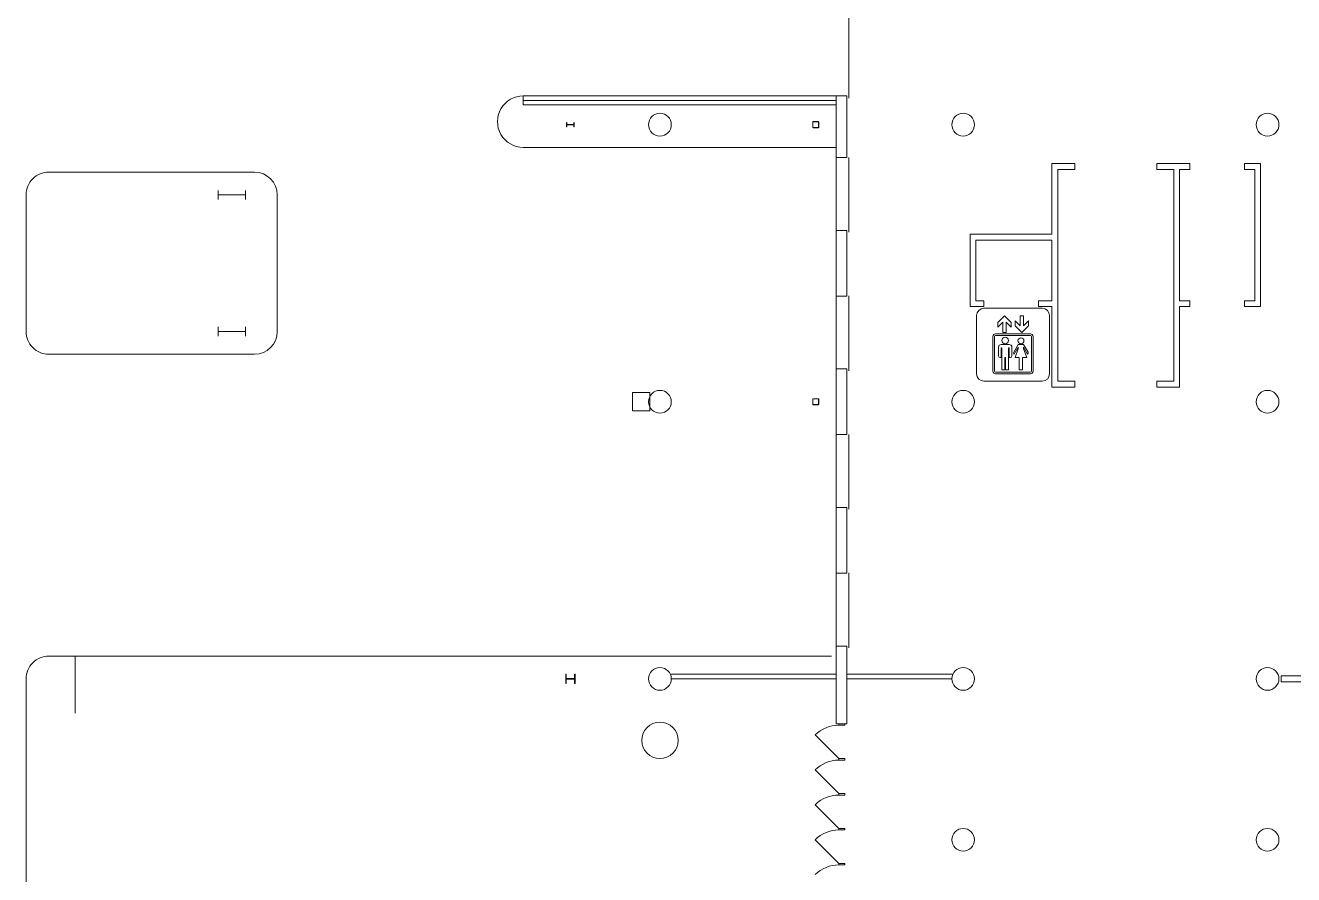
# Model space of a CAD drawing. Header units: inches. Extents: x -357 to 23496, y 116 to 10306.
# Drawn here: x -203 to 1468, y 4170 to 5289 of the extents above; entities that cross this region are included whole.
import ezdxf

# ---------------------------------------------------------------- set-up
doc = ezdxf.new("R2010")
doc.units = ezdxf.units.IN
doc.header["$MEASUREMENT"] = 0
for name, color, linetype, true_color in [('Building', 7, 'Continuous', 0xffffff), ('Columns', 7, 'Continuous', 0xffffff), ('Symbols', 7, 'Continuous', 0xffffff)]:
    doc.layers.add(name, color=color, linetype=linetype, true_color=true_color)

msp = doc.modelspace()

# ---------------------------------------------------------------- linework, layer by layer
at = {"layer": 'Building', "color": 18, "lineweight": 5, "true_color": 0x000000, "transparency": 33554687}
for points in [[(881.6, 5478), (881.6, 5192.6)], [(865, 5183.7), (452.7, 5183.7), (452.7, 5195.7), (879, 5195.7), (879, 5114.5), (865, 5114.5)], [(865, 5189.7), (452.7, 5189.7)], [(865, 4471), (879, 4471), (879, 4368.7), (865, 4368.7), (865, 5195.7)], [(842, 5161.1), (842, 5154.4), (842, 5154.3), (842, 5154.3), (842, 5154.3), (842, 5154.3), (842, 5154.3), (842, 5154.2), (842, 5154.2), (842, 5154.2), (842, 5154.2), (842, 5154.1), (842, 5154.1), (842, 5154.1), (842, 5154.1), (841.9, 5154.1), (841.9, 5154.1), (841.9, 5154), (841.9, 5154), (841.9, 5154), (841.9, 5154), (841.9, 5154), (841.9, 5153.9), (841.8, 5153.9), (841.8, 5153.9), (841.8, 5153.9), (841.8, 5153.9), (841.8, 5153.9), (841.8, 5153.9), (841.7, 5153.8), (841.7, 5153.8), (841.7, 5153.8), (841.7, 5153.8), (841.7, 5153.8), (841.6, 5153.8), (841.6, 5153.8), (841.6, 5153.8), (841.6, 5153.8), (841.6, 5153.8), (841.5, 5153.8), (841.5, 5153.8), (841.5, 5153.8), (841.5, 5153.7), (841.5, 5153.7), (841.4, 5153.7), (841.4, 5153.7), (841.4, 5153.7), (834.6, 5153.7), (834.6, 5153.7), (834.6, 5153.7), (834.6, 5153.7), (834.5, 5153.7), (834.5, 5153.8), (834.5, 5153.8), (834.5, 5153.8), (834.5, 5153.8), (834.4, 5153.8), (834.4, 5153.8), (834.4, 5153.8), (834.4, 5153.8), (834.4, 5153.8), (834.3, 5153.8), (834.3, 5153.8), (834.3, 5153.8), (834.3, 5153.8), (834.3, 5153.9), (834.3, 5153.9), (834.2, 5153.9), (834.2, 5153.9), (834.2, 5153.9), (834.2, 5153.9), (834.2, 5153.9), (834.2, 5154), (834.1, 5154), (834.1, 5154), (834.1, 5154), (834.1, 5154), (834.1, 5154.1), (834.1, 5154.1), (834.1, 5154.1), (834.1, 5154.1), (834.1, 5154.1), (834.1, 5154.1), (834, 5154.2), (834, 5154.2), (834, 5154.2), (834, 5154.2), (834, 5154.3), (834, 5154.3), (834, 5154.3), (834, 5154.3), (834, 5154.3), (834, 5154.4), (834, 5161.1), (834, 5161.1), (834, 5161.1), (834, 5161.2), (834, 5161.2), (834, 5161.2), (834, 5161.2), (834, 5161.2), (834, 5161.3), (834, 5161.3), (834, 5161.3), (834.1, 5161.3), (834.1, 5161.4), (834.1, 5161.4), (834.1, 5161.4), (834.1, 5161.4), (834.1, 5161.4), (834.1, 5161.4), (834.1, 5161.5), (834.1, 5161.5), (834.1, 5161.5), (834.2, 5161.5), (834.2, 5161.5), (834.2, 5161.6), (834.2, 5161.6), (834.2, 5161.6), (834.2, 5161.6), (834.3, 5161.6), (834.3, 5161.6), (834.3, 5161.6), (834.3, 5161.6), (834.3, 5161.7), (834.3, 5161.7), (834.4, 5161.7), (834.4, 5161.7), (834.4, 5161.7), (834.4, 5161.7), (834.4, 5161.7), (834.5, 5161.7), (834.5, 5161.7), (834.5, 5161.7), (834.5, 5161.7), (834.5, 5161.7), (834.6, 5161.7), (834.6, 5161.7), (834.6, 5161.7), (834.6, 5161.7), (841.4, 5161.7), (841.4, 5161.7), (841.4, 5161.7), (841.5, 5161.7), (841.5, 5161.7), (841.5, 5161.7), (841.5, 5161.7), (841.5, 5161.7), (841.6, 5161.7), (841.6, 5161.7), (841.6, 5161.7), (841.6, 5161.7), (841.6, 5161.7), (841.7, 5161.7), (841.7, 5161.7), (841.7, 5161.7), (841.7, 5161.6), (841.7, 5161.6), (841.8, 5161.6), (841.8, 5161.6), (841.8, 5161.6), (841.8, 5161.6), (841.8, 5161.6), (841.8, 5161.6), (841.9, 5161.5), (841.9, 5161.5), (841.9, 5161.5), (841.9, 5161.5), (841.9, 5161.5), (841.9, 5161.4), (841.9, 5161.4), (841.9, 5161.4), (842, 5161.4), (842, 5161.4), (842, 5161.4), (842, 5161.3), (842, 5161.3), (842, 5161.3), (842, 5161.3), (842, 5161.2), (842, 5161.2), (842, 5161.2), (842, 5161.2), (842, 5161.2), (842, 5161.1), (842, 5161.1), (842, 5161.1)], [(841.7, 5161.1), (841.7, 5154.4), (841.7, 5154.4), (841.7, 5154.3), (841.7, 5154.3), (841.7, 5154.3), (841.7, 5154.3), (841.7, 5154.3), (841.7, 5154.3), (841.7, 5154.3), (841.7, 5154.3), (841.7, 5154.3), (841.7, 5154.2), (841.7, 5154.2), (841.7, 5154.2), (841.7, 5154.2), (841.7, 5154.2), (841.7, 5154.2), (841.6, 5154.2), (841.6, 5154.2), (841.6, 5154.2), (841.6, 5154.2), (841.6, 5154.2), (841.6, 5154.1), (841.6, 5154.1), (841.6, 5154.1), (841.6, 5154.1), (841.6, 5154.1), (841.6, 5154.1), (841.6, 5154.1), (841.6, 5154.1), (841.5, 5154.1), (841.5, 5154.1), (841.5, 5154.1), (841.5, 5154.1), (841.5, 5154.1), (841.5, 5154.1), (841.5, 5154.1), (841.5, 5154.1), (841.5, 5154.1), (841.5, 5154.1), (841.4, 5154.1), (841.4, 5154.1), (841.4, 5154.1), (841.4, 5154.1), (841.4, 5154.1), (841.4, 5154.1), (834.6, 5154.1), (834.6, 5154.1), (834.6, 5154.1), (834.6, 5154.1), (834.6, 5154.1), (834.6, 5154.1), (834.6, 5154.1), (834.6, 5154.1), (834.6, 5154.1), (834.5, 5154.1), (834.5, 5154.1), (834.5, 5154.1), (834.5, 5154.1), (834.5, 5154.1), (834.5, 5154.1), (834.5, 5154.1), (834.5, 5154.1), (834.5, 5154.1), (834.5, 5154.1), (834.4, 5154.1), (834.4, 5154.1), (834.4, 5154.1), (834.4, 5154.1), (834.4, 5154.1), (834.4, 5154.2), (834.4, 5154.2), (834.4, 5154.2), (834.4, 5154.2), (834.4, 5154.2), (834.4, 5154.2), (834.4, 5154.2), (834.4, 5154.2), (834.4, 5154.2), (834.4, 5154.2), (834.3, 5154.2), (834.3, 5154.3), (834.3, 5154.3), (834.3, 5154.3), (834.3, 5154.3), (834.3, 5154.3), (834.3, 5154.3), (834.3, 5154.3), (834.3, 5154.3), (834.3, 5154.3), (834.3, 5154.4), (834.3, 5154.4), (834.3, 5161.1), (834.3, 5161.1), (834.3, 5161.1), (834.3, 5161.1), (834.3, 5161.2), (834.3, 5161.2), (834.3, 5161.2), (834.3, 5161.2), (834.3, 5161.2), (834.3, 5161.2), (834.3, 5161.2), (834.3, 5161.2), (834.3, 5161.2), (834.4, 5161.2), (834.4, 5161.3), (834.4, 5161.3), (834.4, 5161.3), (834.4, 5161.3), (834.4, 5161.3), (834.4, 5161.3), (834.4, 5161.3), (834.4, 5161.3), (834.4, 5161.3), (834.4, 5161.3), (834.4, 5161.3), (834.4, 5161.3), (834.4, 5161.4), (834.4, 5161.4), (834.5, 5161.4), (834.5, 5161.4), (834.5, 5161.4), (834.5, 5161.4), (834.5, 5161.4), (834.5, 5161.4), (834.5, 5161.4), (834.5, 5161.4), (834.5, 5161.4), (834.5, 5161.4), (834.6, 5161.4), (834.6, 5161.4), (834.6, 5161.4), (834.6, 5161.4), (834.6, 5161.4), (834.6, 5161.4), (834.6, 5161.4), (834.6, 5161.4), (834.6, 5161.4), (841.4, 5161.4), (841.4, 5161.4), (841.4, 5161.4), (841.4, 5161.4), (841.4, 5161.4), (841.4, 5161.4), (841.5, 5161.4), (841.5, 5161.4), (841.5, 5161.4), (841.5, 5161.4), (841.5, 5161.4), (841.5, 5161.4), (841.5, 5161.4), (841.5, 5161.4), (841.5, 5161.4), (841.5, 5161.4), (841.6, 5161.4), (841.6, 5161.4), (841.6, 5161.4), (841.6, 5161.4), (841.6, 5161.4), (841.6, 5161.3), (841.6, 5161.3), (841.6, 5161.3), (841.6, 5161.3), (841.6, 5161.3), (841.6, 5161.3), (841.6, 5161.3), (841.6, 5161.3), (841.7, 5161.3), (841.7, 5161.3), (841.7, 5161.3), (841.7, 5161.3), (841.7, 5161.2), (841.7, 5161.2), (841.7, 5161.2), (841.7, 5161.2), (841.7, 5161.2), (841.7, 5161.2), (841.7, 5161.2), (841.7, 5161.2), (841.7, 5161.2), (841.7, 5161.2), (841.7, 5161.1), (841.7, 5161.1), (841.7, 5161.1), (841.7, 5161.1)], [(865, 5127.7), (452.7, 5127.7)], [(881.6, 5114.5), (881.6, 5016)], [(1156.7, 5098.7), (1179.2, 5098.7), (1179.2, 5106.4), (1149.1, 5106.4), (1149.1, 5013.4), (1041.5, 5013.4), (1041.5, 4918.1), (1059.3, 4918.1), (1059.3, 4925.7), (1049.1, 4925.7), (1049.1, 5005.7), (1149.1, 5005.7), (1149.1, 4925.7), (1131.3, 4925.7), (1131.3, 4918.1), (1149.1, 4918.1), (1149.1, 4812.1), (1179.2, 4812.1), (1179.2, 4819.7), (1156.7, 4819.7), (1156.7, 5098.7)], [(1287.2, 5106.4), (1287.2, 5098.7), (1309.7, 5098.7), (1309.7, 4819.7), (1287.2, 4819.7), (1287.2, 4812.1), (1317.4, 4812.1), (1317.4, 4918.1), (1330.9, 4918.1), (1330.9, 4925.7), (1317.4, 4925.7), (1317.4, 5098.7), (1330.9, 5098.7), (1330.9, 5106.4), (1287.2, 5106.4)], [(1402.9, 4918.1), (1402.9, 4925.7), (1416.4, 4925.7), (1416.4, 5098.7), (1402.9, 5098.7), (1402.9, 5106.4), (1424, 5106.4), (1424, 4918.1), (1402.9, 4918.1)], [(98.7, 5095.2), (-172.3, 5095.2)], [(-202.3, 4885.2), (-202.3, 5065.2)], [(50.7, 5071.2), (50.7, 5059.2)], [(86.7, 5065.2), (50.7, 5065.2)], [(86.7, 5071.2), (86.7, 5059.2)], [(128.7, 5065.2), (128.7, 4885.2)], [(865, 5018.5), (879, 5018.5), (879, 4932), (865, 4932)], [(881.6, 4932.1), (881.6, 4833.6)], [(50.7, 4891.2), (50.7, 4879.2)], [(86.7, 4885.2), (50.7, 4885.2)], [(86.7, 4891.2), (86.7, 4879.2)], [(-172.3, 4855.2), (98.7, 4855.2)], [(865, 4836), (879, 4836), (879, 4749.5), (865, 4749.5)], [(842, 4796.1), (842, 4789.4), (842, 4789.3), (842, 4789.3), (842, 4789.3), (842, 4789.3), (842, 4789.3), (842, 4789.2), (842, 4789.2), (842, 4789.2), (842, 4789.2), (842, 4789.1), (842, 4789.1), (842, 4789.1), (842, 4789.1), (841.9, 4789.1), (841.9, 4789.1), (841.9, 4789), (841.9, 4789), (841.9, 4789), (841.9, 4789), (841.9, 4789), (841.9, 4788.9), (841.8, 4788.9), (841.8, 4788.9), (841.8, 4788.9), (841.8, 4788.9), (841.8, 4788.9), (841.8, 4788.9), (841.7, 4788.8), (841.7, 4788.8), (841.7, 4788.8), (841.7, 4788.8), (841.7, 4788.8), (841.7, 4788.8), (841.6, 4788.8), (841.6, 4788.8), (841.6, 4788.8), (841.6, 4788.8), (841.6, 4788.8), (841.5, 4788.8), (841.5, 4788.8), (841.5, 4788.7), (841.5, 4788.7), (841.4, 4788.7), (841.4, 4788.7), (841.4, 4788.7), (834.6, 4788.7), (834.6, 4788.7), (834.6, 4788.7), (834.6, 4788.7), (834.6, 4788.7), (834.5, 4788.8), (834.5, 4788.8), (834.5, 4788.8), (834.5, 4788.8), (834.5, 4788.8), (834.4, 4788.8), (834.4, 4788.8), (834.4, 4788.8), (834.4, 4788.8), (834.4, 4788.8), (834.3, 4788.8), (834.3, 4788.8), (834.3, 4788.8), (834.3, 4788.9), (834.3, 4788.9), (834.2, 4788.9), (834.2, 4788.9), (834.2, 4788.9), (834.2, 4788.9), (834.2, 4788.9), (834.2, 4789), (834.2, 4789), (834.1, 4789), (834.1, 4789), (834.1, 4789), (834.1, 4789.1), (834.1, 4789.1), (834.1, 4789.1), (834.1, 4789.1), (834.1, 4789.1), (834.1, 4789.1), (834.1, 4789.2), (834, 4789.2), (834, 4789.2), (834, 4789.2), (834, 4789.3), (834, 4789.3), (834, 4789.3), (834, 4789.3), (834, 4789.3), (834, 4789.4), (834, 4796.1), (834, 4796.1), (834, 4796.1), (834, 4796.2), (834, 4796.2), (834, 4796.2), (834, 4796.2), (834, 4796.2), (834, 4796.3), (834, 4796.3), (834.1, 4796.3), (834.1, 4796.3), (834.1, 4796.4), (834.1, 4796.4), (834.1, 4796.4), (834.1, 4796.4), (834.1, 4796.4), (834.1, 4796.4), (834.1, 4796.5), (834.1, 4796.5), (834.2, 4796.5), (834.2, 4796.5), (834.2, 4796.5), (834.2, 4796.6), (834.2, 4796.6), (834.2, 4796.6), (834.2, 4796.6), (834.3, 4796.6), (834.3, 4796.6), (834.3, 4796.6), (834.3, 4796.6), (834.3, 4796.7), (834.4, 4796.7), (834.4, 4796.7), (834.4, 4796.7), (834.4, 4796.7), (834.4, 4796.7), (834.5, 4796.7), (834.5, 4796.7), (834.5, 4796.7), (834.5, 4796.7), (834.5, 4796.7), (834.6, 4796.7), (834.6, 4796.7), (834.6, 4796.7), (834.6, 4796.7), (834.6, 4796.7), (841.4, 4796.7), (841.4, 4796.7), (841.4, 4796.7), (841.5, 4796.7), (841.5, 4796.7), (841.5, 4796.7), (841.5, 4796.7), (841.6, 4796.7), (841.6, 4796.7), (841.6, 4796.7), (841.6, 4796.7), (841.6, 4796.7), (841.7, 4796.7), (841.7, 4796.7), (841.7, 4796.7), (841.7, 4796.7), (841.7, 4796.6), (841.7, 4796.6), (841.8, 4796.6), (841.8, 4796.6), (841.8, 4796.6), (841.8, 4796.6), (841.8, 4796.6), (841.8, 4796.6), (841.9, 4796.5), (841.9, 4796.5), (841.9, 4796.5), (841.9, 4796.5), (841.9, 4796.5), (841.9, 4796.4), (841.9, 4796.4), (841.9, 4796.4), (842, 4796.4), (842, 4796.4), (842, 4796.4), (842, 4796.3), (842, 4796.3), (842, 4796.3), (842, 4796.3), (842, 4796.2), (842, 4796.2), (842, 4796.2), (842, 4796.2), (842, 4796.2), (842, 4796.1), (842, 4796.1), (842, 4796.1)], [(841.7, 4796.1), (841.7, 4789.4), (841.7, 4789.4), (841.7, 4789.3), (841.7, 4789.3), (841.7, 4789.3), (841.7, 4789.3), (841.7, 4789.3), (841.7, 4789.3), (841.7, 4789.3), (841.7, 4789.3), (841.7, 4789.3), (841.7, 4789.2), (841.7, 4789.2), (841.7, 4789.2), (841.7, 4789.2), (841.7, 4789.2), (841.7, 4789.2), (841.7, 4789.2), (841.6, 4789.2), (841.6, 4789.2), (841.6, 4789.2), (841.6, 4789.2), (841.6, 4789.1), (841.6, 4789.1), (841.6, 4789.1), (841.6, 4789.1), (841.6, 4789.1), (841.6, 4789.1), (841.6, 4789.1), (841.6, 4789.1), (841.6, 4789.1), (841.5, 4789.1), (841.5, 4789.1), (841.5, 4789.1), (841.5, 4789.1), (841.5, 4789.1), (841.5, 4789.1), (841.5, 4789.1), (841.5, 4789.1), (841.5, 4789.1), (841.5, 4789.1), (841.4, 4789.1), (841.4, 4789.1), (841.4, 4789.1), (841.4, 4789.1), (841.4, 4789.1), (834.6, 4789.1), (834.6, 4789.1), (834.6, 4789.1), (834.6, 4789.1), (834.6, 4789.1), (834.6, 4789.1), (834.6, 4789.1), (834.6, 4789.1), (834.6, 4789.1), (834.5, 4789.1), (834.5, 4789.1), (834.5, 4789.1), (834.5, 4789.1), (834.5, 4789.1), (834.5, 4789.1), (834.5, 4789.1), (834.5, 4789.1), (834.5, 4789.1), (834.5, 4789.1), (834.5, 4789.1), (834.4, 4789.1), (834.4, 4789.1), (834.4, 4789.1), (834.4, 4789.1), (834.4, 4789.2), (834.4, 4789.2), (834.4, 4789.2), (834.4, 4789.2), (834.4, 4789.2), (834.4, 4789.2), (834.4, 4789.2), (834.4, 4789.2), (834.4, 4789.2), (834.4, 4789.2), (834.4, 4789.2), (834.4, 4789.3), (834.3, 4789.3), (834.3, 4789.3), (834.3, 4789.3), (834.3, 4789.3), (834.3, 4789.3), (834.3, 4789.3), (834.3, 4789.3), (834.3, 4789.3), (834.3, 4789.4), (834.3, 4789.4), (834.3, 4796.1), (834.3, 4796.1), (834.3, 4796.1), (834.3, 4796.1), (834.3, 4796.2), (834.3, 4796.2), (834.3, 4796.2), (834.3, 4796.2), (834.3, 4796.2), (834.3, 4796.2), (834.3, 4796.2), (834.4, 4796.2), (834.4, 4796.2), (834.4, 4796.2), (834.4, 4796.3), (834.4, 4796.3), (834.4, 4796.3), (834.4, 4796.3), (834.4, 4796.3), (834.4, 4796.3), (834.4, 4796.3), (834.4, 4796.3), (834.4, 4796.3), (834.4, 4796.3), (834.4, 4796.3), (834.4, 4796.3), (834.4, 4796.4), (834.5, 4796.4), (834.5, 4796.4), (834.5, 4796.4), (834.5, 4796.4), (834.5, 4796.4), (834.5, 4796.4), (834.5, 4796.4), (834.5, 4796.4), (834.5, 4796.4), (834.5, 4796.4), (834.5, 4796.4), (834.6, 4796.4), (834.6, 4796.4), (834.6, 4796.4), (834.6, 4796.4), (834.6, 4796.4), (834.6, 4796.4), (834.6, 4796.4), (834.6, 4796.4), (834.6, 4796.4), (841.4, 4796.4), (841.4, 4796.4), (841.4, 4796.4), (841.4, 4796.4), (841.4, 4796.4), (841.5, 4796.4), (841.5, 4796.4), (841.5, 4796.4), (841.5, 4796.4), (841.5, 4796.4), (841.5, 4796.4), (841.5, 4796.4), (841.5, 4796.4), (841.5, 4796.4), (841.5, 4796.4), (841.6, 4796.4), (841.6, 4796.4), (841.6, 4796.4), (841.6, 4796.4), (841.6, 4796.4), (841.6, 4796.4), (841.6, 4796.3), (841.6, 4796.3), (841.6, 4796.3), (841.6, 4796.3), (841.6, 4796.3), (841.6, 4796.3), (841.6, 4796.3), (841.7, 4796.3), (841.7, 4796.3), (841.7, 4796.3), (841.7, 4796.3), (841.7, 4796.3), (841.7, 4796.2), (841.7, 4796.2), (841.7, 4796.2), (841.7, 4796.2), (841.7, 4796.2), (841.7, 4796.2), (841.7, 4796.2), (841.7, 4796.2), (841.7, 4796.2), (841.7, 4796.2), (841.7, 4796.1), (841.7, 4796.1), (841.7, 4796.1), (841.7, 4796.1)], [(881.6, 4749.7), (881.6, 4651.1)], [(865, 4653.5), (879, 4653.5), (879, 4567), (865, 4567)], [(881.6, 4567.2), (881.6, 4468.7)], [(-172.3, 4457.7), (858.7, 4457.7)], [(-137.4, 4457.7), (-137.4, 4382.6)], [(-202.2, 4427.7), (-203.2, 116.4)], [(865, 4433.7), (647.7, 4433.7)], [(865, 4427.7), (647.7, 4427.7)], [(1018.5, 4433.7), (879, 4433.7)], [(1017.2, 4427.7), (879, 4427.7)], [(1544.9, 4423.7), (1451.2, 4423.7), (1451.2, 4431.7), (1544.9, 4431.7), (1544.9, 4423.7), (1544.9, 4423.7)], [(876.4, 4368.7), (876.4, 4366.7), (868.4, 4366.7), (868.4, 4368.7)], [(837.3, 4353.9), (868.4, 4322.7)], [(876.4, 4320.7), (868.4, 4320.7), (868.4, 4322.7), (876.4, 4322.7), (876.4, 4320.7), (876.4, 4320.7)], [(837.3, 4307.9), (868.4, 4276.7)], [(837.3, 4261.9), (868.4, 4230.7)], [(876.4, 4274.7), (868.4, 4274.7), (868.4, 4276.7), (876.4, 4276.7), (876.4, 4274.7), (876.4, 4274.7)], [(876.4, 4228.7), (868.4, 4228.7), (868.4, 4230.7), (876.4, 4230.7), (876.4, 4228.7), (876.4, 4228.7)], [(837.3, 4215.9), (868.4, 4184.7)], [(876.4, 4182.7), (868.4, 4182.7), (868.4, 4184.7), (876.4, 4184.7), (876.4, 4182.7), (876.4, 4182.7)]]:
    msp.add_lwpolyline(points, dxfattribs=at).dxf.unprotected_set("ltscale", 0)
for centre, radius, start, end in [((452.7, 5161.7), 34, 89.9984, -89.9984), ((-172.3, 5065.2), 30, 89.9981, 180), ((98.7, 5065.2), 30, 0, 89.9981), ((-172.3, 4885.2), 30, 180, -89.9981), ((98.7, 4885.2), 30, -89.9981, 0), ((-172.3, 4427.7), 30, 89.9981, 180), ((868.4, 4322.7), 44, 90, 135), ((868.4, 4276.7), 44, 90, 135), ((868.4, 4230.7), 44, 90, 135), ((868.4, 4184.7), 44, 90, 135), ((868.4, 4138.7), 44, 90, 135)]:
    msp.add_arc(centre, radius, start, end, dxfattribs=at).dxf.unprotected_set("ltscale", 0)
at = {"layer": 'Columns', "color": 6, "lineweight": 5, "transparency": 33554687}
for points in [[(519.9, 5160.6), (519.9, 5154.9), (519.5, 5154.9), (519.5, 5157.2), (519.5, 5157.2), (519.5, 5157.2), (519.5, 5157.2), (519.5, 5157.2), (519.5, 5157.3), (519.5, 5157.3), (519.5, 5157.3), (519.5, 5157.3), (519.5, 5157.3), (519.4, 5157.3), (519.4, 5157.3), (519.4, 5157.4), (519.4, 5157.4), (519.4, 5157.4), (519.4, 5157.4), (519.4, 5157.4), (519.4, 5157.4), (519.4, 5157.4), (519.4, 5157.4), (519.4, 5157.5), (519.4, 5157.5), (519.4, 5157.5), (519.3, 5157.5), (519.3, 5157.5), (519.3, 5157.5), (519.3, 5157.5), (519.3, 5157.5), (519.3, 5157.5), (519.3, 5157.5), (519.3, 5157.6), (519.2, 5157.6), (519.2, 5157.6), (519.2, 5157.6), (519.2, 5157.6), (519.2, 5157.6), (519.2, 5157.6), (519.2, 5157.6), (519.1, 5157.6), (519.1, 5157.6), (519.1, 5157.6), (519.1, 5157.6), (519.1, 5157.6), (519.1, 5157.6), (519.1, 5157.6), (519, 5157.6), (510.5, 5157.6), (510.4, 5157.6), (510.4, 5157.6), (510.4, 5157.6), (510.4, 5157.6), (510.4, 5157.6), (510.4, 5157.6), (510.4, 5157.6), (510.3, 5157.6), (510.3, 5157.6), (510.3, 5157.6), (510.3, 5157.6), (510.3, 5157.6), (510.3, 5157.6), (510.3, 5157.6), (510.2, 5157.6), (510.2, 5157.5), (510.2, 5157.5), (510.2, 5157.5), (510.2, 5157.5), (510.2, 5157.5), (510.2, 5157.5), (510.2, 5157.5), (510.1, 5157.5), (510.1, 5157.5), (510.1, 5157.5), (510.1, 5157.4), (510.1, 5157.4), (510.1, 5157.4), (510.1, 5157.4), (510.1, 5157.4), (510.1, 5157.4), (510.1, 5157.4), (510.1, 5157.4), (510.1, 5157.3), (510, 5157.3), (510, 5157.3), (510, 5157.3), (510, 5157.3), (510, 5157.3), (510, 5157.3), (510, 5157.2), (510, 5157.2), (510, 5157.2), (510, 5157.2), (510, 5157.2), (510, 5154.9), (509.6, 5154.9), (509.6, 5160.6), (510, 5160.6), (510, 5158.3), (510, 5158.3), (510, 5158.3), (510, 5158.3), (510, 5158.2), (510, 5158.2), (510, 5158.2), (510, 5158.2), (510, 5158.2), (510, 5158.2), (510, 5158.2), (510.1, 5158.1), (510.1, 5158.1), (510.1, 5158.1), (510.1, 5158.1), (510.1, 5158.1), (510.1, 5158.1), (510.1, 5158.1), (510.1, 5158.1), (510.1, 5158), (510.1, 5158), (510.1, 5158), (510.1, 5158), (510.2, 5158), (510.2, 5158), (510.2, 5158), (510.2, 5158), (510.2, 5158), (510.2, 5157.9), (510.2, 5157.9), (510.2, 5157.9), (510.3, 5157.9), (510.3, 5157.9), (510.3, 5157.9), (510.3, 5157.9), (510.3, 5157.9), (510.3, 5157.9), (510.3, 5157.9), (510.4, 5157.9), (510.4, 5157.9), (510.4, 5157.9), (510.4, 5157.9), (510.4, 5157.9), (510.4, 5157.9), (510.4, 5157.9), (510.5, 5157.9), (519, 5157.9), (519.1, 5157.9), (519.1, 5157.9), (519.1, 5157.9), (519.1, 5157.9), (519.1, 5157.9), (519.1, 5157.9), (519.1, 5157.9), (519.2, 5157.9), (519.2, 5157.9), (519.2, 5157.9), (519.2, 5157.9), (519.2, 5157.9), (519.2, 5157.9), (519.2, 5157.9), (519.3, 5157.9), (519.3, 5157.9), (519.3, 5157.9), (519.3, 5158), (519.3, 5158), (519.3, 5158), (519.3, 5158), (519.3, 5158), (519.4, 5158), (519.4, 5158), (519.4, 5158), (519.4, 5158), (519.4, 5158.1), (519.4, 5158.1), (519.4, 5158.1), (519.4, 5158.1), (519.4, 5158.1), (519.4, 5158.1), (519.4, 5158.1), (519.4, 5158.1), (519.4, 5158.2), (519.5, 5158.2), (519.5, 5158.2), (519.5, 5158.2), (519.5, 5158.2), (519.5, 5158.2), (519.5, 5158.2), (519.5, 5158.3), (519.5, 5158.3), (519.5, 5158.3), (519.5, 5158.3), (519.5, 5160.6), (519.9, 5160.6), (519.9, 5160.6)], [(619.6, 4804.8), (619.6, 4780.8), (596.7, 4780.8), (596.7, 4804.8), (619.6, 4804.8), (619.6, 4804.8)], [(520.9, 4433.8), (520.9, 4421.7), (520.2, 4421.7), (520.2, 4426.8), (520.2, 4426.8), (520.2, 4426.9), (520.2, 4426.9), (520.2, 4426.9), (520.2, 4426.9), (520.2, 4427), (520.2, 4427), (520.2, 4427), (520.2, 4427), (520.2, 4427.1), (520.2, 4427.1), (520.2, 4427.1), (520.2, 4427.1), (520.2, 4427.2), (520.1, 4427.2), (520.1, 4427.2), (520.1, 4427.2), (520.1, 4427.2), (520.1, 4427.3), (520.1, 4427.3), (520.1, 4427.3), (520, 4427.3), (520, 4427.3), (520, 4427.3), (520, 4427.4), (520, 4427.4), (519.9, 4427.4), (519.9, 4427.4), (519.9, 4427.4), (519.9, 4427.4), (519.9, 4427.4), (519.8, 4427.5), (519.8, 4427.5), (519.8, 4427.5), (519.8, 4427.5), (519.7, 4427.5), (519.7, 4427.5), (519.7, 4427.5), (519.7, 4427.5), (519.7, 4427.5), (519.6, 4427.5), (519.6, 4427.5), (519.6, 4427.5), (519.6, 4427.5), (519.5, 4427.5), (510, 4427.5), (510, 4427.5), (510, 4427.5), (510, 4427.5), (509.9, 4427.5), (509.9, 4427.5), (509.9, 4427.5), (509.9, 4427.5), (509.8, 4427.5), (509.8, 4427.5), (509.8, 4427.5), (509.8, 4427.5), (509.7, 4427.5), (509.7, 4427.5), (509.7, 4427.4), (509.7, 4427.4), (509.7, 4427.4), (509.6, 4427.4), (509.6, 4427.4), (509.6, 4427.4), (509.6, 4427.4), (509.6, 4427.3), (509.5, 4427.3), (509.5, 4427.3), (509.5, 4427.3), (509.5, 4427.3), (509.5, 4427.3), (509.5, 4427.2), (509.4, 4427.2), (509.4, 4427.2), (509.4, 4427.2), (509.4, 4427.2), (509.4, 4427.1), (509.4, 4427.1), (509.4, 4427.1), (509.4, 4427.1), (509.4, 4427), (509.4, 4427), (509.3, 4427), (509.3, 4427), (509.3, 4426.9), (509.3, 4426.9), (509.3, 4426.9), (509.3, 4426.9), (509.3, 4426.8), (509.3, 4426.8), (509.3, 4421.7), (508.7, 4421.7), (508.7, 4433.8), (509.3, 4433.8), (509.3, 4428.7), (509.3, 4428.6), (509.3, 4428.6), (509.3, 4428.6), (509.3, 4428.6), (509.3, 4428.5), (509.3, 4428.5), (509.3, 4428.5), (509.4, 4428.5), (509.4, 4428.4), (509.4, 4428.4), (509.4, 4428.4), (509.4, 4428.4), (509.4, 4428.4), (509.4, 4428.3), (509.4, 4428.3), (509.4, 4428.3), (509.4, 4428.3), (509.5, 4428.2), (509.5, 4428.2), (509.5, 4428.2), (509.5, 4428.2), (509.5, 4428.2), (509.5, 4428.2), (509.6, 4428.1), (509.6, 4428.1), (509.6, 4428.1), (509.6, 4428.1), (509.6, 4428.1), (509.7, 4428.1), (509.7, 4428.1), (509.7, 4428), (509.7, 4428), (509.7, 4428), (509.8, 4428), (509.8, 4428), (509.8, 4428), (509.8, 4428), (509.9, 4428), (509.9, 4428), (509.9, 4428), (509.9, 4428), (510, 4428), (510, 4428), (510, 4428), (510, 4428), (519.5, 4428), (519.6, 4428), (519.6, 4428), (519.6, 4428), (519.6, 4428), (519.7, 4428), (519.7, 4428), (519.7, 4428), (519.7, 4428), (519.7, 4428), (519.8, 4428), (519.8, 4428), (519.8, 4428), (519.8, 4428), (519.9, 4428), (519.9, 4428.1), (519.9, 4428.1), (519.9, 4428.1), (519.9, 4428.1), (520, 4428.1), (520, 4428.1), (520, 4428.1), (520, 4428.2), (520, 4428.2), (520.1, 4428.2), (520.1, 4428.2), (520.1, 4428.2), (520.1, 4428.2), (520.1, 4428.3), (520.1, 4428.3), (520.1, 4428.3), (520.2, 4428.3), (520.2, 4428.4), (520.2, 4428.4), (520.2, 4428.4), (520.2, 4428.4), (520.2, 4428.4), (520.2, 4428.5), (520.2, 4428.5), (520.2, 4428.5), (520.2, 4428.5), (520.2, 4428.6), (520.2, 4428.6), (520.2, 4428.6), (520.2, 4428.6), (520.2, 4428.7), (520.2, 4433.8), (520.9, 4433.8), (520.9, 4433.8)]]:
    msp.add_lwpolyline(points, dxfattribs=at).dxf.unprotected_set("ltscale", 0)
for centre, radius in [((632.7, 5157.7), 15), ((1032.2, 5157.7), 15), ((1433.2, 5157.7), 15), ((632.7, 4792.7), 15), ((1032.2, 4792.7), 15), ((1433.2, 4792.7), 15), ((632.7, 4427.7), 15), ((1032.2, 4427.7), 15), ((1433.2, 4427.7), 15), ((632.7, 4346.7), 24), ((1032.2, 4215.7), 15), ((1433.2, 4215.7), 15)]:
    msp.add_circle(centre, radius, dxfattribs=at).dxf.unprotected_set("ltscale", 0)
at = {"layer": 'Symbols', "color": 4, "lineweight": 5, "transparency": 33554687}
for points in [[(1136.3, 4915.8), (1059.5, 4915.8)], [(1049.9, 4906.2), (1049.9, 4829.4)], [(1077.7, 4897.3), (1086.5, 4906.1), (1095.3, 4897.3), (1095.3, 4891.1), (1088.7, 4897.7), (1088.7, 4884.1), (1084.3, 4884.1), (1084.3, 4897.7), (1077.7, 4891.1), (1077.7, 4897.3)], [(1118.1, 4899.2), (1111.5, 4892.6), (1111.5, 4906.1), (1107.1, 4906.1), (1107.1, 4892.6), (1100.5, 4899.2), (1100.5, 4892.9), (1109.3, 4884.1), (1118.1, 4892.9), (1118.1, 4899.2)], [(1145.9, 4829.4), (1145.9, 4906.2)], [(1071.5, 4878.7), (1071.5, 4833)], [(1073.7, 4878.7), (1073.7, 4833)], [(1120.8, 4882.2), (1075, 4882.2)], [(1120.8, 4880), (1075, 4880)], [(1122.1, 4833), (1122.1, 4878.7)], [(1124.3, 4833), (1124.3, 4878.7)], [(1078.8, 4864.6), (1078.8, 4853.2)], [(1092.9, 4868.2), (1082.3, 4868.2)], [(1082.3, 4851), (1082.3, 4863.8)], [(1082.3, 4863.8), (1083.2, 4863.8)], [(1083.2, 4863.8), (1083.2, 4834.7)], [(1092, 4834.7), (1092, 4863.8)], [(1092, 4863.8), (1092.9, 4863.8)], [(1092.9, 4863.8), (1092.9, 4851)], [(1096.4, 4853.2), (1096.4, 4864.6)], [(1098.9, 4857.9), (1104.8, 4868.2)], [(1104.8, 4864.6), (1099.5, 4855.5)], [(1100.6, 4851), (1104.8, 4862.5)], [(1104.8, 4868.2), (1111.8, 4868.2)], [(1104.8, 4862.5), (1104.8, 4864.6)], [(1111.8, 4868.2), (1117.7, 4857.9)], [(1117.1, 4855.5), (1111.8, 4864.6)], [(1111.8, 4864.6), (1111.8, 4862.5)], [(1111.8, 4862.5), (1116, 4851)], [(1081, 4851), (1082.3, 4851)], [(1087.1, 4834.7), (1087.1, 4851)], [(1087.1, 4851), (1088, 4851)], [(1088, 4851), (1088, 4834.7)], [(1092.9, 4851), (1094.2, 4851)], [(1106.1, 4851), (1100.6, 4851)], [(1106.1, 4834.7), (1106.1, 4851)], [(1116, 4851), (1110.5, 4851)], [(1110.5, 4851), (1110.5, 4834.7)], [(1075, 4831.6), (1120.8, 4831.6)], [(1075, 4829.4), (1120.8, 4829.4)], [(1083.2, 4834.7), (1087.1, 4834.7)], [(1088, 4834.7), (1092, 4834.7)], [(1110.5, 4834.7), (1106.1, 4834.7)], [(1059.5, 4819.8), (1136.3, 4819.8)]]:
    msp.add_lwpolyline(points, dxfattribs=at).dxf.unprotected_set("ltscale", 0)
for centre, radius in [((1087.6, 4873.4), 4.4), ((1108.3, 4873), 3.96)]:
    msp.add_circle(centre, radius, dxfattribs=at).dxf.unprotected_set("ltscale", 0)
for centre, radius, start, end in [((1059.5, 4906.2), 9.6, 90, 180), ((1136.3, 4906.2), 9.6, 0, 90), ((1075, 4878.7), 3.52, 90, 180), ((1075, 4878.7), 1.32, 90, 180), ((1120.8, 4878.7), 3.52, 0, 90), ((1120.8, 4878.7), 1.32, 0, 90), ((1082.3, 4864.6), 3.52, 90, 180), ((1092.9, 4864.6), 3.52, 0, 90), ((1081, 4853.2), 2.2, 180, -90), ((1094.2, 4853.2), 2.2, -90, 0), ((1100.4, 4857), 1.76, 150, -120), ((1116.2, 4857), 1.76, -60, 30), ((1059.5, 4829.4), 9.6, 180, -90), ((1075, 4833), 3.52, 180, -90), ((1075, 4833), 1.32, 180, -90), ((1120.8, 4833), 1.32, -90, 0), ((1120.8, 4833), 3.52, -90, 0), ((1136.3, 4829.4), 9.6, -90, 0)]:
    msp.add_arc(centre, radius, start, end, dxfattribs=at).dxf.unprotected_set("ltscale", 0)

doc.saveas('drawing.dxf')
